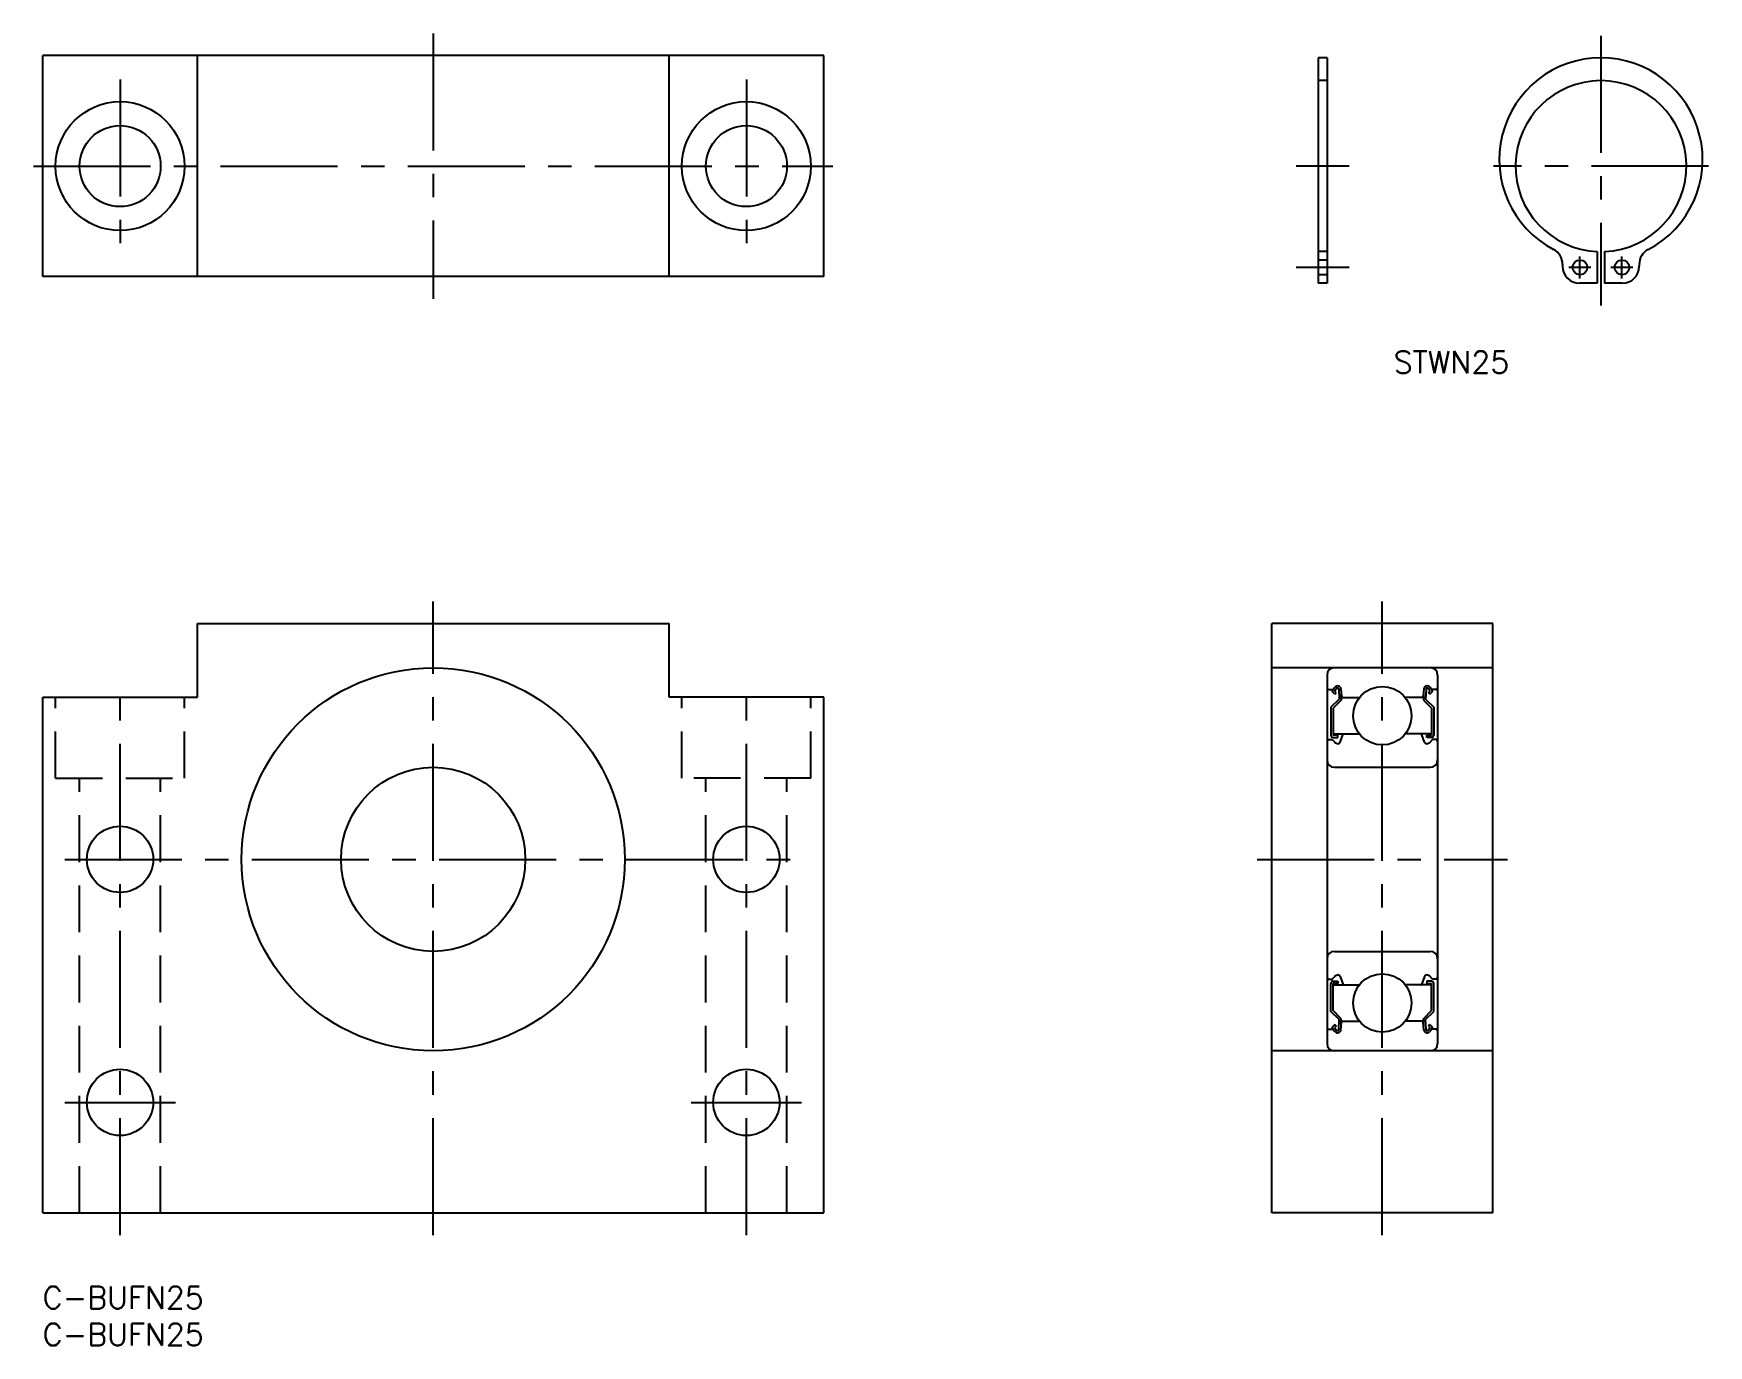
# Model space of a CAD drawing. Extents: x -1 to 226, y -8 to 170.
import ezdxf

# ---------------------------------------------------------------- set-up
doc = ezdxf.new("R2010")
doc.units = 0
doc.header["$LTSCALE"] = 0.5
doc.linetypes.add('CENTER', pattern=[50.8, 31.75, -6.35, 6.35, -6.35])
doc.linetypes.add('DASHED', pattern=[19.05, 12.7, -6.35])
for name, color, linetype in [('MSM_CENTER', 1, 'CENTER'), ('MSM_CONTINUOUS', 7, 'CONTINUOUS'), ('MSM_DASHED', 4, 'DASHED'), ('MSM_PART_NUMBER', 7, 'CONTINUOUS')]:
    doc.layers.add(name, color=color, linetype=linetype)
doc.styles.get("Standard").update_dxf_attribs({"font": 'txt.shx', "height": 3, "bigfont": 'bigfont.shx'})

# ---------------------------------------------------------------- blocks, each defined once
blk = doc.blocks.new('*U39')
at = {"layer": 'MSM_PART_NUMBER'}
blk.add_text('C-BUFN25', height=3, dxfattribs=at).set_placement((0, -3))
blk = doc.blocks.new('*U40')
at = {"layer": 'MSM_PART_NUMBER'}
blk.add_text('C-BUFN25', height=3, dxfattribs=at).set_placement((0, -8))
blk = doc.blocks.new('*U42')
at = {"layer": 'MSM_PART_NUMBER'}
blk.add_text('STWN25', height=3, dxfattribs=at).set_placement((183.35, 124))

msp = doc.modelspace()

# ---------------------------------------------------------------- linework, layer by layer
at = {"layer": 'MSM_CENTER'}
for p, q in [((53, 170.11), (53, 134.11)), ((211.48, 169.81), (211.48, 133.21)), ((10.5, 163.86), (10.5, 140.36)), ((95.5, 163.86), (95.5, 140.36)), ((-1.25, 152.11), (107.25, 152.11)), ((177.31, 152.11), (170.11, 152.11)), ((226.08, 152.11), (196.88, 152.11)), ((208.63, 136.86), (208.63, 139.86)), ((214.33, 136.86), (214.33, 139.86)), ((177.31, 138.36), (170.11, 138.36)), ((210.13, 138.36), (207.13, 138.36)), ((215.83, 138.36), (212.83, 138.36)), ((53, 7), (53, 93)), ((181.81, 7), (181.81, 93)), ((10.5, 7), (10.5, 83)), ((95.5, 7), (95.5, 83)), ((3, 58), (103, 58)), ((164.81, 58), (198.81, 58)), ((3, 25), (18, 25)), ((88, 25), (103, 25))]:
    msp.add_line(p, q, dxfattribs=at)
at = {"layer": 'MSM_CONTINUOUS'}
for p, q in [((0, 137.11), (0, 167.11)), ((106, 167.11), (0, 167.11)), ((21, 137.11), (21, 167.11)), ((85, 137.11), (85, 167.11)), ((106, 137.11), (106, 167.11)), ((173.11, 166.81), (173.11, 136.21)), ((174.31, 166.81), (173.11, 166.81)), ((174.31, 166.81), (174.31, 136.21)), ((206.28, 138.77), (206.28, 138.51)), ((210.98, 140.53), (210.98, 136.21)), ((211.98, 140.53), (211.98, 136.21)), ((211.98, 139.45), (211.98, 139.45)), ((216.68, 138.77), (216.68, 138.51)), ((106, 137.11), (0, 137.11)), ((211.98, 138.37), (211.98, 138.37)), ((174.31, 136.21), (173.11, 136.21)), ((210.98, 136.21), (208.58, 136.21)), ((214.38, 136.21), (211.98, 136.21)), ((21, 90), (85, 90)), ((21, 80), (21, 90)), ((85, 80), (85, 90)), ((166.81, 10), (166.81, 90)), ((196.81, 90), (166.81, 90)), ((196.81, 10), (196.81, 90)), ((196.81, 84), (166.81, 84)), ((174.31, 83), (174.31, 33)), ((189.31, 83), (189.31, 33)), ((0, 80), (21, 80)), ((0, 10), (0, 80)), ((106, 80), (85, 80)), ((106, 10), (106, 80)), ((174.51, 81.05), (175.09, 81.05)), ((175.94, 79.75), (174.84, 78.65)), ((175.09, 81.05), (175.38, 81.39)), ((175.36, 80.43), (175.13, 80.63)), ((176.24, 79.63), (175.14, 78.53)), ((175.32, 80.86), (175.61, 81.19)), ((175.55, 80.66), (175.32, 80.86)), ((175.36, 80.43), (175.55, 80.66)), ((175.89, 81.1), (175.94, 79.75)), ((176.19, 81.13), (176.27, 80.13)), ((176.24, 80.48), (176.24, 79.63)), ((176.47, 79.95), (178.69, 79.95)), ((187.15, 79.95), (184.94, 79.95)), ((187.44, 81.13), (187.35, 80.13)), ((187.38, 80.48), (187.38, 79.63)), ((187.38, 79.63), (188.48, 78.53)), ((187.74, 81.1), (187.68, 79.75)), ((187.68, 79.75), (188.78, 78.65)), ((188.3, 80.86), (188.02, 81.19)), ((188.08, 80.66), (188.3, 80.86)), ((188.27, 80.43), (188.08, 80.66)), ((188.53, 81.05), (188.25, 81.39)), ((188.27, 80.43), (188.5, 80.63)), ((189.11, 81.05), (188.53, 81.05)), ((174.84, 78.65), (174.84, 74.85)), ((175.14, 78.53), (175.14, 74.85)), ((188.48, 78.53), (188.48, 74.85)), ((188.78, 78.65), (188.78, 74.85)), ((175.14, 75.05), (178.69, 75.05)), ((188.48, 75.05), (184.94, 75.05)), ((174.51, 74.25), (175.01, 74.25)), ((175.01, 74.25), (175.39, 73.88)), ((175.76, 74.85), (175.14, 74.85)), ((175.14, 74.55), (175.76, 74.55)), ((175.76, 74.55), (175.76, 74.85)), ((176.1, 73.9), (176.47, 74.92)), ((187.53, 73.9), (187.16, 74.92)), ((187.86, 74.85), (188.48, 74.85)), ((187.86, 74.55), (187.86, 74.85)), ((188.48, 74.55), (187.86, 74.55)), ((188.61, 74.25), (188.24, 73.88)), ((189.11, 74.25), (188.61, 74.25)), ((175.31, 70.5), (188.31, 70.5)), ((175.31, 45.5), (188.31, 45.5)), ((174.51, 41.75), (175.01, 41.75)), ((174.84, 37.35), (174.84, 41.15)), ((175.01, 41.75), (175.39, 42.12)), ((175.14, 41.45), (175.76, 41.45)), ((175.14, 37.47), (175.14, 41.15)), ((175.76, 41.15), (175.14, 41.15)), ((175.14, 40.95), (178.69, 40.95)), ((175.76, 41.45), (175.76, 41.15)), ((176.1, 42.1), (176.47, 41.08)), ((188.48, 40.95), (184.94, 40.95)), ((187.53, 42.1), (187.16, 41.08)), ((188.48, 41.45), (187.86, 41.45)), ((187.86, 41.45), (187.86, 41.15)), ((187.86, 41.15), (188.48, 41.15)), ((188.61, 41.75), (188.24, 42.12)), ((188.48, 37.47), (188.48, 41.15)), ((189.11, 41.75), (188.61, 41.75)), ((188.78, 37.35), (188.78, 41.15)), ((175.94, 36.25), (174.84, 37.35)), ((176.24, 36.37), (175.14, 37.47)), ((187.38, 36.37), (188.48, 37.47)), ((187.68, 36.25), (188.78, 37.35)), ((174.51, 34.95), (175.09, 34.95)), ((175.09, 34.95), (175.38, 34.61)), ((175.36, 35.57), (175.13, 35.37)), ((175.55, 35.34), (175.32, 35.14)), ((175.32, 35.14), (175.61, 34.81)), ((175.36, 35.57), (175.55, 35.34)), ((175.89, 34.9), (175.94, 36.25)), ((176.19, 34.87), (176.27, 35.87)), ((176.24, 35.52), (176.24, 36.37)), ((176.47, 36.05), (178.69, 36.05)), ((187.15, 36.05), (184.94, 36.05)), ((187.44, 34.87), (187.35, 35.87)), ((187.38, 35.52), (187.38, 36.37)), ((187.74, 34.9), (187.68, 36.25)), ((188.3, 35.14), (188.02, 34.81)), ((188.27, 35.57), (188.08, 35.34)), ((188.08, 35.34), (188.3, 35.14)), ((188.53, 34.95), (188.25, 34.61)), ((188.27, 35.57), (188.5, 35.37)), ((189.11, 34.95), (188.53, 34.95)), ((196.81, 32), (166.81, 32)), ((0, 10), (106, 10)), ((196.81, 10), (166.81, 10))]:
    msp.add_line(p, q, dxfattribs=at)
for centre, radius in [((10.5, 152.11), 8.75), ((95.5, 152.11), 8.75), ((10.5, 152.11), 5.5), ((95.5, 152.11), 5.5), ((208.63, 138.36), 1), ((214.33, 138.36), 1), ((53, 58), 26), ((181.81, 77.5), 3.97), ((53, 58), 12.5), ((10.5, 58), 4.5), ((95.5, 58), 4.5), ((181.81, 38.5), 3.97), ((10.5, 25), 4.5), ((95.5, 25), 4.5)]:
    msp.add_circle(centre, radius, dxfattribs=at)
for centre, radius, start, end in [((211.48, 153.01), 13.8, 297.7645, 242.2355), ((211.48, 152.11), 11.6, 272.4704, 267.5296), ((203.98, 138.77), 2.3, 360, 62.2355), ((218.98, 138.77), 2.3, 117.7645, 180), ((208.58, 138.51), 2.3, 180, 270), ((214.38, 138.51), 2.3, 270, 0), ((175.31, 83), 1, 90, 180), ((188.31, 83), 1, 0, 90), ((174.51, 81.25), 0.2, 180, 270), ((175.32, 80.86), 0.3, 139.9105, 229.9992), ((175.73, 81.09), 0.46, 4.9869, 139.9105), ((175.73, 81.09), 0.16, 2.3754, 139.9946), ((176.47, 80.15), 0.2, 184.9869, 270), ((187.15, 80.15), 0.2, 270, 355.0131), ((187.9, 81.09), 0.46, 40.0895, 175.0131), ((187.9, 81.09), 0.16, 40.0054, 177.6246), ((188.3, 80.86), 0.3, 310.0008, 40.0895), ((189.11, 81.25), 0.2, 270, 0), ((176.66, 74.85), 0.2, 90, 160.0304), ((186.97, 74.85), 0.2, 19.9696, 90), ((174.51, 74.05), 0.2, 90, 180), ((175.14, 74.85), 0.3, 180, 270), ((175.81, 74.3), 0.6, 225.0023, 267.936), ((175.81, 74), 0.3, 265.4914, 340.0304), ((187.81, 74), 0.3, 199.9696, 274.5086), ((187.82, 74.3), 0.6, 272.064, 314.9977), ((188.48, 74.85), 0.3, 270, 0), ((189.11, 74.05), 0.2, 0, 90), ((175.31, 71.5), 1, 180, 270), ((188.31, 71.5), 1, 270, 0), ((175.31, 44.5), 1, 90, 180), ((188.31, 44.5), 1, 0, 90), ((174.51, 41.95), 0.2, 180, 270), ((175.14, 41.15), 0.3, 90, 180), ((175.81, 41.7), 0.6, 92.064, 134.9977), ((175.81, 42), 0.3, 19.9696, 94.5086), ((176.66, 41.15), 0.2, 199.9696, 270), ((186.97, 41.15), 0.2, 270, 340.0304), ((187.81, 42), 0.3, 85.4914, 160.0304), ((187.82, 41.7), 0.6, 45.0023, 87.936), ((188.48, 41.15), 0.3, 0, 90), ((189.11, 41.95), 0.2, 270, 0), ((174.51, 34.75), 0.2, 90, 180), ((175.32, 35.14), 0.3, 130.0008, 220.0895), ((175.73, 34.91), 0.46, 220.0895, 355.0131), ((175.73, 34.91), 0.16, 220.0054, 357.6246), ((176.47, 35.85), 0.2, 90, 175.0131), ((187.15, 35.85), 0.2, 4.9869, 90), ((187.9, 34.91), 0.46, 184.9869, 319.9105), ((187.9, 34.91), 0.16, 182.3754, 319.9946), ((188.3, 35.14), 0.3, 319.9105, 49.9992), ((189.11, 34.75), 0.2, 0, 90), ((175.31, 33), 1, 180, 270), ((188.31, 33), 1, 270, 0)]:
    msp.add_arc(centre, radius, start, end, dxfattribs=at)
at = {"layer": 'MSM_DASHED'}
for p, q in [((174.31, 163.71), (173.11, 163.71)), ((174.31, 140.51), (173.11, 140.51)), ((174.31, 139.36), (173.11, 139.36)), ((174.31, 137.36), (173.11, 137.36)), ((1.75, 69), (1.75, 80)), ((19.25, 69), (19.25, 80)), ((86.75, 69), (86.75, 80)), ((104.25, 69), (104.25, 80)), ((1.75, 69), (19.25, 69)), ((5, 10), (5, 69)), ((16, 10), (16, 69)), ((104.25, 69), (86.75, 69)), ((90, 10), (90, 69)), ((101, 10), (101, 69))]:
    msp.add_line(p, q, dxfattribs=at)

# ---------------------------------------------------------------- block references
at = {"layer": 'MSM_CONTINUOUS'}
for name in ['*U42', '*U39', '*U40']:
    msp.add_blockref(name, (0, 0), dxfattribs=at)

doc.saveas('drawing.dxf')
